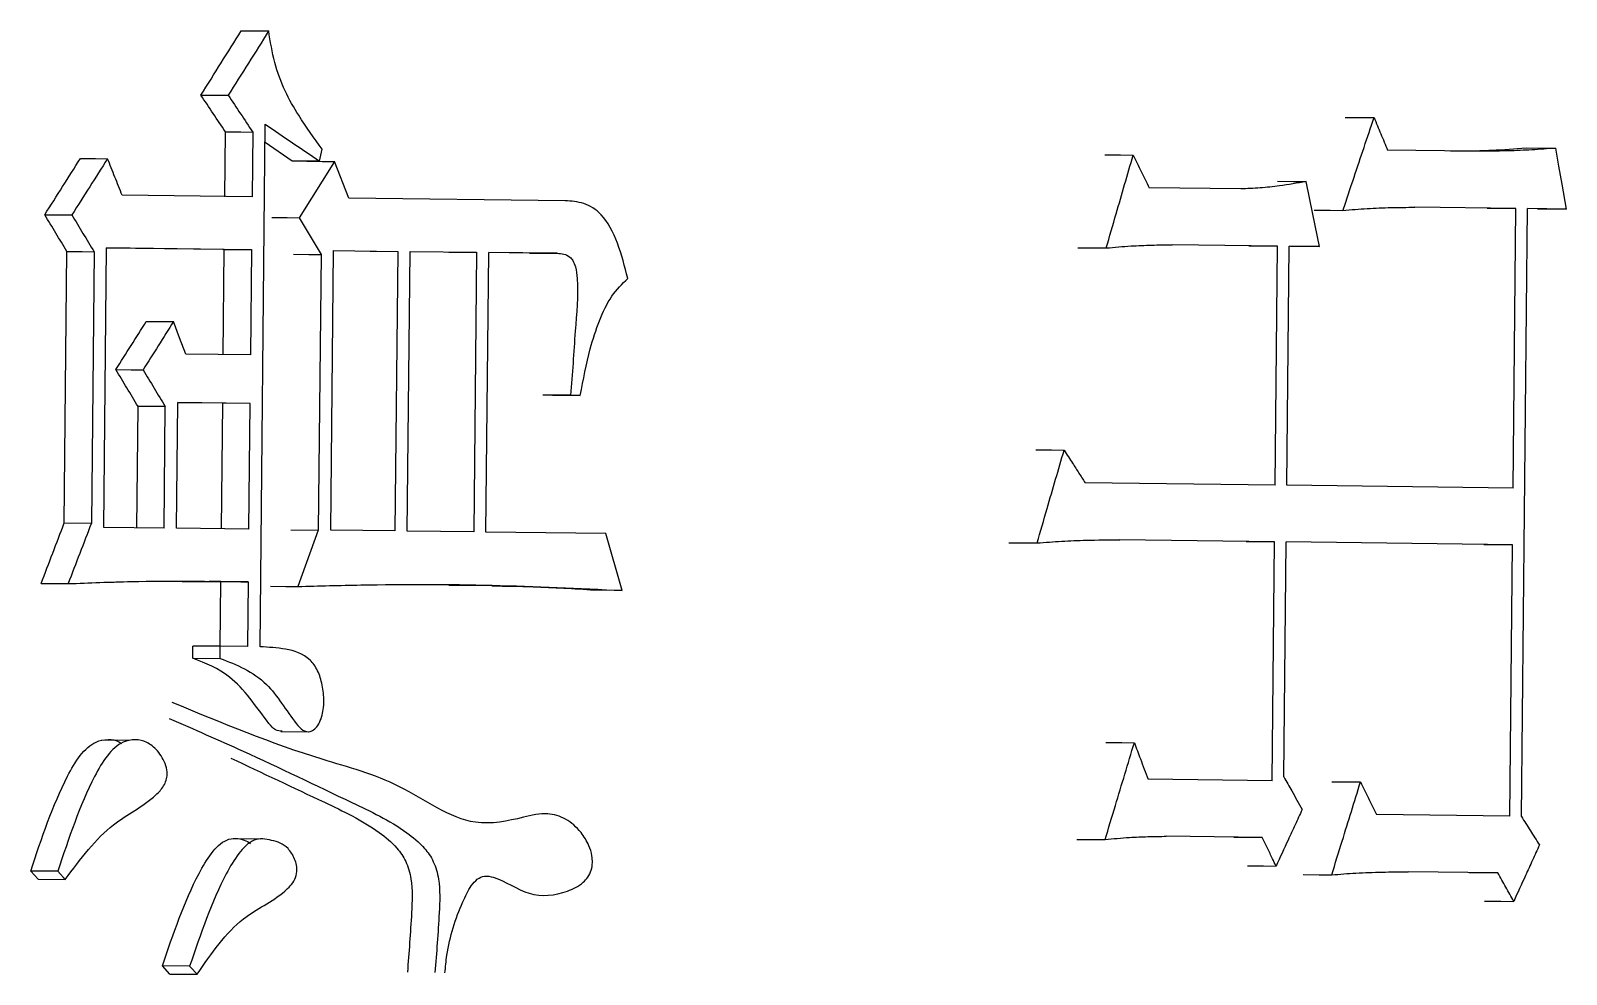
# Model space of a CAD drawing. Header units: millimetres. Extents: x 2344 to 4024, y 1094 to 2282.
# Drawn here: x 2984.437 to 2988.129, y 1247.608 to 1249.875 of the extents above; entities that cross this region are included whole.
import ezdxf

# ---------------------------------------------------------------- set-up
doc = ezdxf.new("R2010")
doc.units = ezdxf.units.MM

msp = doc.modelspace()

# ---------------------------------------------------------------- linework, layer by layer
at = {"color": 7, "linetype": 'Continuous', "lineweight": 25}
for p, q in [((2984.9433, 1249.875), (2985.0091, 1249.8745)), ((2984.9884, 1248.3948), (2985.0008, 1249.6506)), ((2984.9035, 1249.4763), (2984.905, 1249.632)), ((2984.9707, 1249.6315), (2984.9692, 1249.4757)), ((2985.0653, 1249.5619), (2985.0004, 1249.6064)), ((2987.9045, 1249.5855), (2987.6994, 1249.588)), ((2985.167, 1249.561), (2985.0822, 1249.4257)), ((2985.2018, 1249.4729), (2985.167, 1249.561)), ((2984.9692, 1249.4757), (2984.657, 1249.4796)), ((2985.7219, 1249.4665), (2985.2018, 1249.4729)), ((2987.3462, 1249.4951), (2987.1264, 1249.4978)), ((2988.0081, 1249.4479), (2987.7647, 1249.4509)), ((2987.9386, 1249.4484), (2988.0081, 1249.4479)), ((2988.0014, 1248.7761), (2988.0081, 1249.4479)), ((2988.0211, 1247.9872), (2988.0356, 1249.4475)), ((2988.1291, 1249.4463), (2988.0356, 1249.4475)), ((2988.0595, 1249.4469), (2988.1291, 1249.4463)), ((2985.0822, 1249.4257), (2985.135, 1249.3374)), ((2984.6129, 1248.6817), (2984.6195, 1249.3534)), ((2984.6195, 1249.3534), (2984.9679, 1249.3492)), ((2984.9022, 1249.3497), (2984.6195, 1249.3532)), ((2987.4347, 1249.3577), (2987.1815, 1249.3608)), ((2987.366, 1249.3582), (2987.4347, 1249.3577)), ((2987.429, 1248.7833), (2987.4347, 1249.3577)), ((2987.457, 1248.783), (2987.4627, 1249.3573)), ((2987.5354, 1249.3564), (2987.4627, 1249.3573)), ((2987.4661, 1249.357), (2987.5354, 1249.3564)), ((2984.5176, 1248.6923), (2984.5241, 1249.3446)), ((2984.5893, 1249.3441), (2984.5828, 1248.6918)), ((2984.8997, 1249.0966), (2984.9022, 1249.3497)), ((2984.9022, 1249.3497), (2984.9679, 1249.3492)), ((2984.9679, 1249.3492), (2984.9654, 1249.0961)), ((2985.135, 1249.3374), (2985.1284, 1248.6754)), ((2985.1582, 1248.6751), (2985.1649, 1249.3468)), ((2985.1649, 1249.3468), (2985.3194, 1249.3449)), ((2985.2533, 1249.3454), (2985.3194, 1249.3449)), ((2985.3194, 1249.3449), (2985.3127, 1248.6732)), ((2985.3424, 1248.6728), (2985.349, 1249.3445)), ((2985.349, 1249.3445), (2985.5087, 1249.3426)), ((2985.4424, 1249.3431), (2985.5087, 1249.3426)), ((2985.5087, 1249.3426), (2985.5021, 1248.6709)), ((2985.5316, 1248.6705), (2985.5382, 1249.3422)), ((2985.7031, 1249.3402), (2985.5382, 1249.3422)), ((2985.6363, 1249.3407), (2985.5382, 1249.3419)), ((2985.6366, 1249.3407), (2985.7034, 1249.3402)), ((2984.9654, 1249.0961), (2984.8096, 1249.098)), ((2985.7349, 1248.999), (2985.6683, 1248.9996)), ((2985.6917, 1248.9993), (2985.7584, 1248.9987)), ((2985.7584, 1248.9987), (2985.7349, 1248.999)), ((2984.692, 1248.6805), (2984.6949, 1248.9725)), ((2984.7603, 1248.972), (2984.6949, 1248.9725)), ((2984.7574, 1248.68), (2984.7603, 1248.972)), ((2984.7874, 1248.6796), (2984.7904, 1248.9814)), ((2984.9643, 1248.9793), (2984.7904, 1248.9814)), ((2984.8986, 1248.9798), (2984.7904, 1248.9811)), ((2984.8956, 1248.678), (2984.8986, 1248.9798)), ((2984.9643, 1248.9793), (2984.8986, 1248.9798)), ((2984.9613, 1248.6775), (2984.9643, 1248.9793)), ((2987.429, 1248.7833), (2986.972, 1248.789)), ((2988.0014, 1248.7761), (2987.457, 1248.783)), ((2984.5176, 1248.6923), (2984.5828, 1248.6918)), ((2984.7574, 1248.68), (2984.6129, 1248.6817)), ((2984.9613, 1248.6775), (2984.7874, 1248.6796)), ((2985.0625, 1248.676), (2985.1284, 1248.6754)), ((2985.1284, 1248.6754), (2985.0794, 1248.5397)), ((2985.3127, 1248.6732), (2985.1582, 1248.6751)), ((2985.5021, 1248.6709), (2985.3424, 1248.6728)), ((2985.8196, 1248.667), (2985.5316, 1248.6705)), ((2985.8592, 1248.5302), (2985.8196, 1248.667)), ((2987.4276, 1248.647), (2987.0557, 1248.6517)), ((2987.359, 1248.6476), (2987.4276, 1248.647)), ((2987.4219, 1248.0726), (2987.4276, 1248.647)), ((2987.45, 1248.082), (2987.4556, 1248.6467)), ((2988, 1248.6398), (2987.4556, 1248.6467)), ((2987.9306, 1248.6404), (2988, 1248.6398)), ((2987.9936, 1247.9876), (2988, 1248.6398)), ((2984.8943, 1248.5514), (2984.8656, 1248.5517)), ((2984.8928, 1248.396), (2984.8943, 1248.5514)), ((2984.96, 1248.5509), (2984.9585, 1248.3952)), ((2985.4419, 1248.543), (2985.5465, 1248.5423)), ((2984.8267, 1248.3673), (2984.827, 1248.3965)), ((2984.8926, 1248.396), (2984.827, 1248.3965)), ((2984.8923, 1248.3668), (2984.8926, 1248.396)), ((2984.9585, 1248.3952), (2984.8926, 1248.396)), ((2984.8267, 1248.3673), (2984.8923, 1248.3668)), ((2985.0386, 1248.1912), (2985.1045, 1248.1906)), ((2984.6727, 1248.1699), (2984.6073, 1248.1704)), ((2987.4219, 1248.0726), (2987.1236, 1248.0764)), ((2987.9936, 1247.9876), (2987.6724, 1247.9916)), ((2984.9892, 1247.9329), (2984.9235, 1247.9334)), ((2987.3981, 1247.9366), (2987.1674, 1247.9395)), ((2987.3295, 1247.9372), (2987.3981, 1247.9366)), ((2984.502, 1247.8555), (2984.4369, 1247.856)), ((2984.4548, 1247.8363), (2984.4369, 1247.856)), ((2987.9647, 1247.8517), (2987.7489, 1247.8544)), ((2987.8953, 1247.8522), (2987.9647, 1247.8517)), ((2984.4548, 1247.8363), (2984.5199, 1247.8358)), ((2984.819, 1247.6277), (2984.7535, 1247.6282)), ((2984.7713, 1247.6085), (2984.7535, 1247.6282))]:
    msp.add_line(p, q, dxfattribs=at)
at = {"color": 7, "linetype": 'Continuous', "lineweight": 25, "flags": 128}
for points in [[(2984.8461, 1249.7204), (2984.8829, 1249.7201), (2984.9117, 1249.7199)], [(2987.5978, 1249.6669), (2987.6362, 1249.6666), (2987.6668, 1249.6663)], [(2984.905, 1249.632), (2984.9418, 1249.6317), (2984.9707, 1249.6315)], [(2985.1313, 1249.5614), (2985.1344, 1249.576), (2985.1375, 1249.5905)], [(2987.0193, 1249.5768), (2987.0573, 1249.5765), (2987.0875, 1249.5762)], [(2988.033, 1249.5933), (2988.0722, 1249.593), (2988.1031, 1249.5927)], [(2988.1031, 1249.5927), (2988.1107, 1249.5495), (2988.1184, 1249.5063), (2988.1291, 1249.4463)], [(2984.5564, 1249.5681), (2984.593, 1249.5678), (2984.6217, 1249.5676)], [(2985.1313, 1249.5614), (2985.0944, 1249.5617), (2985.0653, 1249.5619)], [(2985.1011, 1249.5615), (2985.138, 1249.5612), (2985.167, 1249.561)], [(2987.4346, 1249.5132), (2987.4729, 1249.5128), (2987.5034, 1249.5126)], [(2987.5354, 1249.3564), (2987.5194, 1249.4345), (2987.5034, 1249.5126)], [(2984.4707, 1249.4329), (2984.5071, 1249.4326), (2984.5358, 1249.4324)], [(2985.0164, 1249.4262), (2985.0532, 1249.4259), (2985.0822, 1249.4257)], [(2987.5227, 1249.4439), (2987.5616, 1249.4436), (2987.5921, 1249.4433)], [(2986.9544, 1249.3536), (2986.9928, 1249.3533), (2987.023, 1249.3531)], [(2984.5241, 1249.3446), (2984.5606, 1249.3443), (2984.5893, 1249.3441)], [(2985.0691, 1249.3379), (2985.106, 1249.3376), (2985.135, 1249.3374)], [(2984.7149, 1249.1767), (2984.7515, 1249.1765), (2984.7803, 1249.1762)], [(2984.8096, 1249.098), (2984.795, 1249.1371), (2984.7803, 1249.1762)], [(2984.6417, 1249.0608), (2984.6783, 1249.0605), (2984.707, 1249.0603)], [(2986.8536, 1248.8681), (2986.8915, 1248.8678), (2986.9216, 1248.8675)], [(2986.7889, 1248.6449), (2986.8267, 1248.6446), (2986.8568, 1248.6444)], [(2984.4619, 1248.547), (2984.4983, 1248.5467), (2984.527, 1248.5465)], [(2984.96, 1248.5509), (2984.9232, 1248.5512), (2984.8943, 1248.5514)], [(2985.0135, 1248.5402), (2985.0504, 1248.54), (2985.0794, 1248.5397)], [(2985.8592, 1248.5302), (2985.8217, 1248.5305), (2985.7922, 1248.5307)], [(2987.0223, 1248.165), (2987.0603, 1248.1647), (2987.0905, 1248.1644)], [(2987.5653, 1248.0706), (2987.6037, 1248.0702), (2987.6342, 1248.07)], [(2986.9521, 1247.9322), (2986.9901, 1247.9319), (2987.0202, 1247.9316)], [(2984.5199, 1247.8358), (2984.5154, 1247.8408), (2984.5087, 1247.8482), (2984.502, 1247.8555)], [(2987.3624, 1247.8686), (2987.4007, 1247.8683), (2987.4311, 1247.8681)], [(2987.4963, 1247.8475), (2987.5346, 1247.8472), (2987.5651, 1247.8469)], [(2987.9326, 1247.7836), (2987.9718, 1247.7833), (2988.0026, 1247.783)], [(2984.8369, 1247.608), (2984.8323, 1247.613), (2984.8257, 1247.6204), (2984.819, 1247.6277)], [(2984.7713, 1247.6085), (2984.7951, 1247.6083), (2984.816, 1247.6082), (2984.8369, 1247.608)]]:
    msp.add_lwpolyline(points, dxfattribs=at)
at = {"color": 7, "linetype": 'Continuous', "lineweight": 25}
for points, knots in [([(2984.8461, 1249.7204), (2984.8623, 1249.7461), (2984.8947, 1249.7977), (2984.9271, 1249.8492), (2984.9433, 1249.875)], [0, 0, 0, 0, 0.5, 1, 1, 1, 1]), ([(2985.009, 1249.8744), (2984.9928, 1249.8487), (2984.9604, 1249.7972), (2984.928, 1249.7456), (2984.9117, 1249.7199)], [0, 0, 0, 0, 0.500001, 1, 1, 1, 1]), ([(2985.1375, 1249.5905), (2985.1183, 1249.617), (2985.0866, 1249.6608), (2985.0471, 1249.7295), (2985.0214, 1249.798), (2985.0132, 1249.8488), (2985.0091, 1249.8745)], [0, 0, 0, 0, 0.333372, 0.551632, 0.773796, 1, 1, 1, 1]), ([(2984.905, 1249.632), (2984.8952, 1249.6468), (2984.8756, 1249.6762), (2984.8559, 1249.7056), (2984.8461, 1249.7204)], [0, 0, 0, 0, 0.500001, 1, 1, 1, 1]), ([(2984.9117, 1249.7199), (2984.9216, 1249.7051), (2984.9413, 1249.6757), (2984.9609, 1249.6462), (2984.9707, 1249.6315)], [0, 0, 0, 0, 0.500001, 1, 1, 1, 1]), ([(2985.0008, 1249.6506), (2985.0226, 1249.6357), (2985.0661, 1249.606), (2985.1096, 1249.5763), (2985.1313, 1249.5614)], [0, 0, 0, 0, 0.5, 1, 1, 1, 1]), ([(2987.5921, 1249.4433), (2987.601, 1249.47), (2987.6179, 1249.5205), (2987.6428, 1249.5948), (2987.6588, 1249.6425), (2987.6668, 1249.6663)], [0, 0, 0, 0, 0.3583074, 0.6791537, 1, 1, 1, 1]), ([(2987.6668, 1249.6663), (2987.6695, 1249.6598), (2987.6749, 1249.6468), (2987.6831, 1249.6272), (2987.6912, 1249.6076), (2987.6967, 1249.5946), (2987.6994, 1249.588)], [0, 0, 0, 0, 0.25, 0.5, 0.75, 1, 1, 1, 1]), ([(2987.023, 1249.3531), (2987.0309, 1249.3805), (2987.0457, 1249.4315), (2987.0672, 1249.5058), (2987.0808, 1249.5527), (2987.0875, 1249.5762)], [0, 0, 0, 0, 0.369234, 0.684617, 1, 1, 1, 1]), ([(2987.0875, 1249.5762), (2987.0908, 1249.5697), (2987.0973, 1249.5566), (2987.107, 1249.537), (2987.1167, 1249.5174), (2987.1231, 1249.5044), (2987.1264, 1249.4978)], [0, 0, 0, 0, 0.25, 0.5, 0.75, 1, 1, 1, 1]), ([(2987.8504, 1249.5861), (2987.8644, 1249.5862), (2987.8975, 1249.5863), (2987.9584, 1249.5878), (2988.0052, 1249.5913), (2988.033, 1249.5933)], [0, 0, 0, 0, 0.228841, 0.542989, 1, 1, 1, 1]), ([(2988.1031, 1249.5927), (2988.0842, 1249.5913), (2988.0464, 1249.5885), (2987.9803, 1249.5857), (2987.9329, 1249.5855), (2987.9046, 1249.5855)], [0, 0, 0, 0, 0.2861859, 0.5723823, 1, 1, 1, 1]), ([(2984.4707, 1249.4329), (2984.485, 1249.4554), (2984.5136, 1249.5005), (2984.5421, 1249.5456), (2984.5564, 1249.5681)], [0, 0, 0, 0, 0.500001, 1, 1, 1, 1]), ([(2984.6217, 1249.5676), (2984.6073, 1249.5451), (2984.5787, 1249.5), (2984.5501, 1249.4549), (2984.5358, 1249.4324)], [0, 0, 0, 0, 0.500001, 1, 1, 1, 1]), ([(2984.657, 1249.4796), (2984.6511, 1249.4942), (2984.6393, 1249.5236), (2984.6275, 1249.5529), (2984.6217, 1249.5676)], [0, 0, 0, 0, 0.500003, 1, 1, 1, 1]), ([(2987.5034, 1249.5126), (2987.4821, 1249.5089), (2987.4455, 1249.5024), (2987.393, 1249.4967), (2987.3618, 1249.4956), (2987.3462, 1249.4951)], [0, 0, 0, 0, 0.407309, 0.703433, 1, 1, 1, 1]), ([(2985.8725, 1249.2797), (2985.8651, 1249.3086), (2985.8506, 1249.3654), (2985.8154, 1249.4345), (2985.7672, 1249.4634), (2985.737, 1249.4655), (2985.7219, 1249.4665)], [0, 0, 0, 0, 0.292584, 0.575334, 0.788737, 1, 1, 1, 1]), ([(2984.5241, 1249.3446), (2984.5152, 1249.3593), (2984.4974, 1249.3887), (2984.4796, 1249.4181), (2984.4707, 1249.4329)], [0, 0, 0, 0, 0.500001, 1, 1, 1, 1]), ([(2984.5358, 1249.4324), (2984.5447, 1249.4176), (2984.5625, 1249.3882), (2984.5803, 1249.3588), (2984.5893, 1249.3441)], [0, 0, 0, 0, 0.500001, 1, 1, 1, 1]), ([(2987.5921, 1249.4433), (2987.6115, 1249.445), (2987.65, 1249.4483), (2987.7076, 1249.4503), (2987.7457, 1249.4507), (2987.7647, 1249.4509)], [0, 0, 0, 0, 0.3370376, 0.6684619, 1, 1, 1, 1]), ([(2987.023, 1249.3531), (2987.0429, 1249.3549), (2987.0793, 1249.3582), (2987.1321, 1249.3601), (2987.1651, 1249.3606), (2987.1815, 1249.3608)], [0, 0, 0, 0, 0.376233, 0.688073, 1, 1, 1, 1]), ([(2985.7031, 1249.3402), (2985.7138, 1249.3395), (2985.7276, 1249.3386), (2985.7415, 1249.3223), (2985.7482, 1249.3046), (2985.7552, 1249.2473), (2985.7467, 1249.1695), (2985.7411, 1249.0762), (2985.737, 1249.0248), (2985.7349, 1248.999)], [0, 0, 0, 0, 0.118594, 0.153893, 0.199134, 0.273774, 0.599263, 0.799614, 1, 1, 1, 1]), ([(2985.7584, 1248.9987), (2985.7655, 1249.0365), (2985.7771, 1249.0985), (2985.8032, 1249.1784), (2985.8316, 1249.2399), (2985.859, 1249.2666), (2985.8725, 1249.2797)], [0, 0, 0, 0, 0.347762, 0.570352, 0.788596, 1, 1, 1, 1]), ([(2984.6417, 1249.0608), (2984.6539, 1249.0801), (2984.6783, 1249.1188), (2984.7027, 1249.1574), (2984.7149, 1249.1767)], [0, 0, 0, 0, 0.500001, 1, 1, 1, 1]), ([(2984.7803, 1249.1762), (2984.7681, 1249.1569), (2984.7437, 1249.1183), (2984.7192, 1249.0796), (2984.707, 1249.0603)], [0, 0, 0, 0, 0.500001, 1, 1, 1, 1]), ([(2984.6949, 1248.9725), (2984.686, 1248.9872), (2984.6683, 1249.0167), (2984.6505, 1249.0461), (2984.6417, 1249.0608)], [0, 0, 0, 0, 0.500001, 1, 1, 1, 1]), ([(2984.707, 1249.0603), (2984.7159, 1249.0456), (2984.7337, 1249.0162), (2984.7514, 1248.9867), (2984.7603, 1248.972)], [0, 0, 0, 0, 0.500001, 1, 1, 1, 1]), ([(2986.8568, 1248.6444), (2986.8648, 1248.6719), (2986.8796, 1248.7228), (2986.9012, 1248.7972), (2986.9148, 1248.8441), (2986.9216, 1248.8675)], [0, 0, 0, 0, 0.369234, 0.684617, 1, 1, 1, 1]), ([(2986.9216, 1248.8675), (2986.9285, 1248.8569), (2986.9403, 1248.8385), (2986.9571, 1248.8123), (2986.967, 1248.7968), (2986.972, 1248.789)], [0, 0, 0, 0, 0.406188, 0.703094, 1, 1, 1, 1]), ([(2984.5828, 1248.6918), (2984.5735, 1248.6676), (2984.5549, 1248.6191), (2984.5363, 1248.5707), (2984.527, 1248.5465)], [0, 0, 0, 0, 0.500001, 1, 1, 1, 1]), ([(2986.8568, 1248.6444), (2986.8765, 1248.6459), (2986.9158, 1248.6488), (2986.9822, 1248.6515), (2987.0287, 1248.6516), (2987.0557, 1248.6517)], [0, 0, 0, 0, 0.296228, 0.592467, 1, 1, 1, 1]), ([(2984.527, 1248.5465), (2984.5778, 1248.5485), (2984.6757, 1248.5523), (2984.82, 1248.5529), (2984.9134, 1248.5516), (2984.96, 1248.5509)], [0, 0, 0, 0, 0.350765, 0.675349, 1, 1, 1, 1]), ([(2984.6248, 1248.5501), (2984.6297, 1248.5502), (2984.6359, 1248.5505), (2984.6506, 1248.5506), (2984.6539, 1248.5507)], [0, 0, 0, 0, 0.774374, 1, 1, 1, 1]), ([(2984.7684, 1248.5521), (2984.7904, 1248.5521), (2984.8221, 1248.5521), (2984.8577, 1248.5518), (2984.8694, 1248.5517), (2984.8741, 1248.5517), (2984.8737, 1248.5517), (2984.8737, 1248.5517)], [0, 0, 0, 0, 0.547667, 0.789038, 0.944301, 0.986297, 1, 1, 1, 1]), ([(2985.0794, 1248.5397), (2985.1299, 1248.5411), (2985.2861, 1248.5454), (2985.5468, 1248.5452), (2985.755, 1248.5352), (2985.8592, 1248.5302)], [0, 0, 0, 0, 0.192464, 0.5960782, 1, 1, 1, 1]), ([(2985.7922, 1248.5307), (2985.7432, 1248.5337), (2985.6614, 1248.5386), (2985.5788, 1248.5399), (2985.5457, 1248.5404)], [0, 0, 0, 0, 0.599158, 1, 1, 1, 1]), ([(2984.8923, 1248.3668), (2984.932, 1248.3515), (2985.0037, 1248.3241), (2985.0552, 1248.2342), (2985.0899, 1248.1929), (2985.1069, 1248.1889), (2985.1204, 1248.1966), (2985.13, 1248.2091), (2985.1392, 1248.2312), (2985.1432, 1248.2643), (2985.1386, 1248.3027), (2985.1285, 1248.3386), (2985.0999, 1248.3767), (2985.0495, 1248.3914), (2985.0087, 1248.3937), (2984.9884, 1248.3948)], [0, 0, 0, 0, 0.230807, 0.416819, 0.453297, 0.487375, 0.510798, 0.535066, 0.560422, 0.611578, 0.663241, 0.713737, 0.762342, 0.881347, 1, 1, 1, 1]), ([(2985.0419, 1248.1919), (2985.0361, 1248.1922), (2985.0239, 1248.1928), (2984.9829, 1248.2445), (2984.9281, 1248.3273), (2984.8575, 1248.3551), (2984.8267, 1248.3673)], [0, 0, 0, 0, 0.067507, 0.142724, 0.626446, 1, 1, 1, 1]), ([(2985.4328, 1247.6113), (2985.4342, 1247.6254), (2985.4401, 1247.6858), (2985.4634, 1247.7573), (2985.4917, 1247.8163), (2985.5102, 1247.8377), (2985.529, 1247.8457), (2985.5724, 1247.8368), (2985.6342, 1247.7904), (2985.7113, 1247.7987), (2985.7583, 1247.8209), (2985.777, 1247.8407), (2985.7852, 1247.8571), (2985.7881, 1247.8756), (2985.7864, 1247.8961), (2985.7782, 1247.9223), (2985.7575, 1247.955), (2985.7236, 1247.9838), (2985.6752, 1247.9985), (2985.6032, 1247.9801), (2985.4797, 1247.9543), (2985.3262, 1248.0732), (2985.0788, 1248.1363), (2984.897, 1248.2115), (2984.777, 1248.2611)], [0, 0, 0, 0, 0.0186606, 0.0796008, 0.1010092, 0.1125323, 0.1241669, 0.1377888, 0.1964925, 0.256114, 0.2825511, 0.2914717, 0.30049, 0.3085311, 0.3156115, 0.3271431, 0.3457422, 0.3737368, 0.4023213, 0.4399984, 0.5150978, 0.6389227, 0.7618977, 1, 1, 1, 1]), ([(2984.7701, 1248.2225), (2984.8293, 1248.1967), (2984.977, 1248.1323), (2985.1668, 1248.0404), (2985.3147, 1247.971), (2985.3794, 1247.9183), (2985.4068, 1247.8802), (2985.4222, 1247.8259), (2985.4185, 1247.734), (2985.4127, 1247.6598), (2985.4089, 1247.6122)], [0, 0, 0, 0, 0.212911, 0.530526, 0.693885, 0.751667, 0.787174, 0.82313, 0.886614, 1, 1, 1, 1]), ([(2984.4369, 1247.856), (2984.4632, 1247.9349), (2984.4963, 1248.034), (2984.5536, 1248.1353), (2984.5886, 1248.1677), (2984.6222, 1248.173), (2984.644, 1248.1714), (2984.6537, 1248.1632), (2984.6551, 1248.162)], [0, 0, 0, 0, 0.540956, 0.679001, 0.811351, 0.899315, 0.984465, 1, 1, 1, 1]), ([(2984.5199, 1247.8358), (2984.5566, 1247.8849), (2984.6215, 1247.9718), (2984.7137, 1248.0127), (2984.7543, 1248.0552), (2984.7631, 1248.0734), (2984.7664, 1248.0907), (2984.7625, 1248.1105), (2984.7535, 1248.1289), (2984.7387, 1248.1496), (2984.7168, 1248.1674), (2984.6878, 1248.1733), (2984.6537, 1248.1669), (2984.6189, 1248.1349), (2984.5614, 1248.0334), (2984.5283, 1247.9344), (2984.502, 1247.8555)], [0, 0, 0, 0, 0.207445, 0.367023, 0.400476, 0.416337, 0.431069, 0.451264, 0.473853, 0.497027, 0.538182, 0.578155, 0.61945, 0.68156, 0.746315, 1, 1, 1, 1]), ([(2987.0202, 1247.9316), (2987.0285, 1247.9589), (2987.0443, 1248.0113), (2987.0677, 1248.0889), (2987.0829, 1248.1392), (2987.0905, 1248.1644)], [0, 0, 0, 0, 0.351309, 0.675654, 1, 1, 1, 1]), ([(2987.0905, 1248.1644), (2987.0954, 1248.1515), (2987.1033, 1248.1303), (2987.1143, 1248.101), (2987.1205, 1248.0846), (2987.1236, 1248.0764)], [0, 0, 0, 0, 0.440496, 0.720248, 1, 1, 1, 1]), ([(2984.9181, 1248.1274), (2984.9932, 1248.092), (2985.1131, 1248.0354), (2985.2487, 1247.9714), (2985.3133, 1247.9187), (2985.3405, 1247.8805), (2985.3559, 1247.8261), (2985.3521, 1247.7343), (2985.3463, 1247.6602), (2985.3426, 1247.6127)], [0, 0, 0, 0, 0.368187, 0.587986, 0.665766, 0.713501, 0.761833, 0.847817, 1, 1, 1, 1]), ([(2987.45, 1248.082), (2987.4563, 1248.0708), (2987.4668, 1248.0521), (2987.4815, 1248.026), (2987.4898, 1248.0111), (2987.494, 1248.0036)], [0, 0, 0, 0, 0.42963, 0.714815, 1, 1, 1, 1]), ([(2987.5651, 1247.8469), (2987.5735, 1247.874), (2987.5892, 1247.9247), (2987.6123, 1247.999), (2987.6269, 1248.0463), (2987.6342, 1248.07)], [0, 0, 0, 0, 0.363875, 0.681938, 1, 1, 1, 1]), ([(2987.6342, 1248.07), (2987.6374, 1248.0635), (2987.6438, 1248.0504), (2987.6533, 1248.0308), (2987.6629, 1248.0112), (2987.6692, 1247.9982), (2987.6724, 1247.9916)], [0, 0, 0, 0, 0.25, 0.5, 0.75, 1, 1, 1, 1]), ([(2987.494, 1248.0036), (2987.4884, 1247.9914), (2987.4771, 1247.9671), (2987.4561, 1247.9219), (2987.4408, 1247.8889), (2987.4311, 1247.8681)], [0, 0, 0, 0, 0.269646, 0.539292, 1, 1, 1, 1]), ([(2988.0211, 1247.9872), (2988.0283, 1247.9758), (2988.0392, 1247.9586), (2988.0536, 1247.9357), (2988.0609, 1247.9243), (2988.0645, 1247.9186)], [0, 0, 0, 0, 0.5, 0.75, 1, 1, 1, 1]), ([(2984.7535, 1247.6282), (2984.7798, 1247.7052), (2984.8128, 1247.8018), (2984.8695, 1247.8998), (2984.9067, 1247.9367), (2984.9426, 1247.9354), (2984.9606, 1247.9253), (2984.9656, 1247.9225)], [0, 0, 0, 0, 0.545543, 0.684316, 0.81834, 0.949642, 1, 1, 1, 1]), ([(2984.8369, 1247.608), (2984.8716, 1247.6581), (2984.933, 1247.7466), (2985.0216, 1247.7828), (2985.0613, 1247.8197), (2985.0721, 1247.8349), (2985.078, 1247.8531), (2985.0765, 1247.8707), (2985.07, 1247.8905), (2985.0521, 1247.9189), (2985.0163, 1247.9311), (2984.9728, 1247.9371), (2984.9351, 1247.899), (2984.8785, 1247.8016), (2984.8454, 1247.7048), (2984.819, 1247.6277)], [0, 0, 0, 0, 0.207952, 0.367236, 0.389945, 0.41211, 0.432018, 0.447022, 0.463318, 0.497296, 0.557969, 0.619134, 0.681543, 0.746137, 1, 1, 1, 1]), ([(2987.0202, 1247.9316), (2987.0398, 1247.9336), (2987.0741, 1247.9371), (2987.1232, 1247.9388), (2987.1527, 1247.9393), (2987.1674, 1247.9395)], [0, 0, 0, 0, 0.398162, 0.699035, 1, 1, 1, 1]), ([(2987.4311, 1247.8681), (2987.4283, 1247.8738), (2987.4215, 1247.8881), (2987.4105, 1247.9109), (2987.4023, 1247.9281), (2987.3981, 1247.9366)], [0, 0, 0, 0, 0.25, 0.625, 1, 1, 1, 1]), ([(2988.0645, 1247.9186), (2988.0589, 1247.9064), (2988.0478, 1247.882), (2988.0272, 1247.8368), (2988.0121, 1247.8038), (2988.0026, 1247.783)], [0, 0, 0, 0, 0.269646, 0.539292, 1, 1, 1, 1]), ([(2987.5651, 1247.8469), (2987.5845, 1247.8485), (2987.6249, 1247.8517), (2987.6862, 1247.8538), (2987.728, 1247.8542), (2987.7489, 1247.8544)], [0, 0, 0, 0, 0.316843, 0.658364, 1, 1, 1, 1]), ([(2988.0026, 1247.783), (2987.9963, 1247.7945), (2987.9868, 1247.8116), (2987.9741, 1247.8345), (2987.9678, 1247.8459), (2987.9647, 1247.8517)], [0, 0, 0, 0, 0.5, 0.75, 1, 1, 1, 1])]:
    msp.add_open_spline(points, degree=3, knots=knots, dxfattribs=at)
msp.add_open_spline([(2984.4619, 1248.547), (2984.4712, 1248.5712), (2984.4898, 1248.6197), (2984.5083, 1248.6681), (2984.5176, 1248.6923)], degree=3, dxfattribs=at)

doc.saveas('drawing.dxf')
